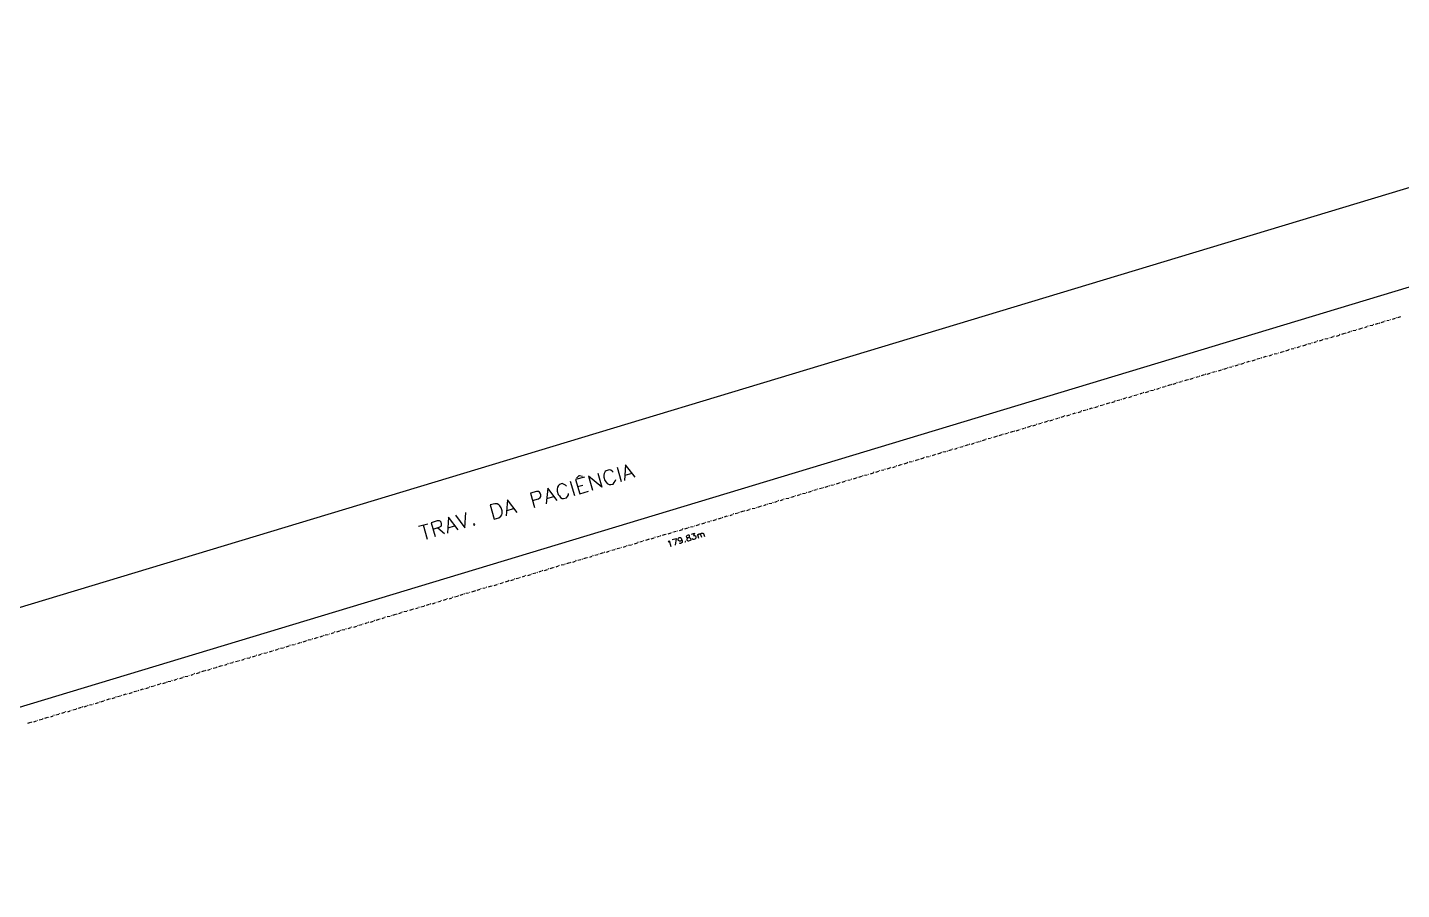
# Model space of a CAD drawing. Header units: millimetres. Extents: x -369 to -70, y -1414 to -1185.
# Drawn here: x -286.2 to -192.5, y -1252.4 to -1193.6 of the extents above; entities that cross this region are included whole.
import ezdxf

# ---------------------------------------------------------------- set-up
doc = ezdxf.new("R2010")
doc.units = ezdxf.units.MM
doc.header["$MEASUREMENT"] = 0
for name, color, linetype in [('12', 12, 'Continuous'), ('14', 14, 'Continuous'), ('50', 50, 'Continuous')]:
    doc.layers.add(name, color=color, linetype=linetype)

msp = doc.modelspace()

# ---------------------------------------------------------------- linework, layer by layer
at = {"layer": '12'}
for points in [[(-192.789, -1213.382), (-192.825, -1213.35)], [(-192.517, -1213.314), (-192.721, -1213.382)], [(-195.87, -1214.297), (-195.902, -1214.265)], [(-195.562, -1214.229), (-195.766, -1214.265)], [(-195.494, -1214.197), (-195.53, -1214.161)], [(-195.19, -1214.093), (-195.394, -1214.161)], [(-195.091, -1214.093), (-195.123, -1214.061)], [(-194.819, -1213.993), (-194.987, -1214.061)], [(-194.719, -1213.957), (-194.751, -1213.925)], [(-194.411, -1213.889), (-194.615, -1213.925)], [(-194.347, -1213.857), (-194.379, -1213.821)], [(-194.04, -1213.758), (-194.243, -1213.821)], [(-193.94, -1213.758), (-193.972, -1213.722)], [(-193.668, -1213.654), (-193.872, -1213.722)], [(-193.568, -1213.622), (-193.6, -1213.586)], [(-193.296, -1213.554), (-193.464, -1213.586)], [(-193.196, -1213.518), (-193.228, -1213.486)], [(-192.889, -1213.418), (-193.092, -1213.486)], [(-198.947, -1215.212), (-198.979, -1215.176)], [(-198.643, -1215.144), (-198.847, -1215.176)], [(-198.539, -1215.108), (-198.575, -1215.076)], [(-198.272, -1215.008), (-198.44, -1215.076)], [(-198.168, -1214.972), (-198.204, -1214.94)], [(-197.864, -1214.904), (-198.068, -1214.972)], [(-197.796, -1214.872), (-197.832, -1214.837)], [(-197.492, -1214.805), (-197.696, -1214.837)], [(-197.392, -1214.773), (-197.424, -1214.737)], [(-197.121, -1214.669), (-197.289, -1214.737)], [(-197.017, -1214.637), (-197.053, -1214.601)], [(-196.713, -1214.569), (-196.917, -1214.637)], [(-196.645, -1214.533), (-196.681, -1214.501)], [(-196.341, -1214.433), (-196.545, -1214.501)], [(-196.241, -1214.433), (-196.273, -1214.397)], [(-195.97, -1214.329), (-196.138, -1214.397)], [(-202.092, -1216.159), (-202.296, -1216.191)], [(-201.992, -1216.123), (-202.024, -1216.091)], [(-201.721, -1216.023), (-201.892, -1216.091)], [(-201.621, -1216.023), (-201.653, -1215.987)], [(-201.317, -1215.92), (-201.517, -1215.987)], [(-201.249, -1215.888), (-201.281, -1215.852)], [(-200.945, -1215.82), (-201.145, -1215.852)], [(-200.841, -1215.788), (-200.877, -1215.752)], [(-200.57, -1215.684), (-200.741, -1215.752)], [(-200.47, -1215.684), (-200.502, -1215.652)], [(-200.166, -1215.584), (-200.37, -1215.652)], [(-200.098, -1215.548), (-200.13, -1215.516)], [(-199.794, -1215.48), (-199.994, -1215.516)], [(-199.69, -1215.448), (-199.726, -1215.412)], [(-199.423, -1215.344), (-199.59, -1215.412)], [(-199.319, -1215.312), (-199.355, -1215.28)], [(-199.015, -1215.244), (-199.219, -1215.312)], [(-205.445, -1217.138), (-205.477, -1217.106)], [(-205.173, -1217.07), (-205.341, -1217.106)], [(-205.069, -1217.039), (-205.105, -1217.003)], [(-204.766, -1216.935), (-204.97, -1217.003)], [(-204.666, -1216.903), (-204.698, -1216.867)], [(-204.394, -1216.835), (-204.598, -1216.903)], [(-204.294, -1216.803), (-204.326, -1216.767)], [(-204.022, -1216.735), (-204.19, -1216.767)], [(-203.923, -1216.699), (-203.954, -1216.667)], [(-203.615, -1216.599), (-203.819, -1216.667)], [(-203.515, -1216.563), (-203.547, -1216.531)], [(-203.243, -1216.495), (-203.447, -1216.563)], [(-203.143, -1216.463), (-203.175, -1216.427)], [(-202.871, -1216.359), (-203.039, -1216.427)], [(-202.772, -1216.359), (-202.804, -1216.327)], [(-202.468, -1216.259), (-202.668, -1216.327)], [(-202.364, -1216.227), (-202.4, -1216.191)], [(-208.522, -1218.054), (-208.558, -1218.018)], [(-208.219, -1217.95), (-208.422, -1218.018)], [(-208.115, -1217.95), (-208.151, -1217.918)], [(-207.847, -1217.85), (-208.051, -1217.918)], [(-207.743, -1217.818), (-207.779, -1217.782)], [(-207.475, -1217.75), (-207.643, -1217.782)], [(-207.371, -1217.714), (-207.407, -1217.682)], [(-207.068, -1217.614), (-207.271, -1217.682)], [(-206.968, -1217.614), (-207, -1217.578)], [(-206.696, -1217.51), (-206.9, -1217.578)], [(-206.592, -1217.478), (-206.628, -1217.442)], [(-206.324, -1217.41), (-206.492, -1217.442)], [(-206.22, -1217.374), (-206.256, -1217.342)], [(-205.917, -1217.274), (-206.121, -1217.342)], [(-205.817, -1217.242), (-205.849, -1217.206)], [(-205.545, -1217.174), (-205.749, -1217.242)], [(-211.568, -1218.965), (-211.604, -1218.933)], [(-211.296, -1218.865), (-211.468, -1218.933)], [(-211.196, -1218.833), (-211.228, -1218.797)], [(-210.892, -1218.765), (-211.096, -1218.833)], [(-210.824, -1218.729), (-210.856, -1218.697)], [(-210.521, -1218.661), (-210.72, -1218.697)], [(-210.417, -1218.629), (-210.453, -1218.593)], [(-210.149, -1218.525), (-210.317, -1218.593)], [(-210.045, -1218.493), (-210.081, -1218.457)], [(-209.741, -1218.425), (-209.945, -1218.493)], [(-209.673, -1218.389), (-209.705, -1218.357)], [(-209.37, -1218.325), (-209.573, -1218.357)], [(-209.266, -1218.289), (-209.302, -1218.257)], [(-208.998, -1218.189), (-209.166, -1218.257)], [(-208.894, -1218.154), (-208.93, -1218.122)], [(-208.626, -1218.086), (-208.794, -1218.122)], [(-214.749, -1219.88), (-214.917, -1219.948)], [(-214.649, -1219.88), (-214.681, -1219.848)], [(-214.341, -1219.78), (-214.545, -1219.848)], [(-214.273, -1219.744), (-214.309, -1219.712)], [(-213.969, -1219.676), (-214.173, -1219.712)], [(-213.869, -1219.644), (-213.901, -1219.608)], [(-213.598, -1219.54), (-213.766, -1219.608)], [(-213.498, -1219.54), (-213.53, -1219.508)], [(-213.194, -1219.44), (-213.394, -1219.508)], [(-213.126, -1219.404), (-213.158, -1219.372)], [(-212.818, -1219.34), (-213.022, -1219.372)], [(-212.719, -1219.304), (-212.75, -1219.272)], [(-212.447, -1219.205), (-212.619, -1219.272)], [(-212.347, -1219.205), (-212.379, -1219.169)], [(-212.043, -1219.101), (-212.243, -1219.169)], [(-211.975, -1219.069), (-212.007, -1219.033)], [(-211.671, -1219.001), (-211.871, -1219.033)], [(-218.098, -1220.895), (-218.134, -1220.863)], [(-217.794, -1220.795), (-217.998, -1220.863)], [(-217.694, -1220.759), (-217.726, -1220.727)], [(-217.422, -1220.691), (-217.626, -1220.759)], [(-217.318, -1220.659), (-217.354, -1220.623)], [(-217.051, -1220.591), (-217.218, -1220.623)], [(-216.947, -1220.555), (-216.983, -1220.523)], [(-216.643, -1220.455), (-216.847, -1220.523)], [(-216.543, -1220.423), (-216.575, -1220.387)], [(-216.271, -1220.356), (-216.475, -1220.423)], [(-216.171, -1220.32), (-216.203, -1220.288)], [(-215.9, -1220.252), (-216.067, -1220.288)], [(-215.796, -1220.22), (-215.832, -1220.184)], [(-215.492, -1220.116), (-215.696, -1220.184)], [(-215.424, -1220.084), (-215.46, -1220.048)], [(-215.12, -1220.016), (-215.324, -1220.084)], [(-215.02, -1219.98), (-215.052, -1219.948)], [(-221.143, -1221.81), (-221.179, -1221.774)], [(-220.871, -1221.706), (-221.075, -1221.774)], [(-220.771, -1221.674), (-220.807, -1221.638)], [(-220.499, -1221.606), (-220.671, -1221.638)], [(-220.4, -1221.57), (-220.432, -1221.538)], [(-220.096, -1221.47), (-220.3, -1221.538)], [(-219.992, -1221.47), (-220.028, -1221.439)], [(-219.724, -1221.371), (-219.924, -1221.439)], [(-219.62, -1221.335), (-219.656, -1221.303)], [(-219.348, -1221.267), (-219.52, -1221.303)], [(-219.249, -1221.235), (-219.285, -1221.199)], [(-218.945, -1221.131), (-219.149, -1221.199)], [(-218.841, -1221.131), (-218.877, -1221.099)], [(-218.573, -1221.031), (-218.777, -1221.099)], [(-218.469, -1220.995), (-218.505, -1220.963)], [(-218.202, -1220.931), (-218.369, -1220.963)], [(-224.324, -1222.721), (-224.492, -1222.789)], [(-224.224, -1222.721), (-224.256, -1222.689)], [(-223.916, -1222.621), (-224.12, -1222.689)], [(-223.852, -1222.585), (-223.884, -1222.554)], [(-223.545, -1222.518), (-223.748, -1222.554)], [(-223.445, -1222.486), (-223.477, -1222.454)], [(-223.173, -1222.386), (-223.377, -1222.454)], [(-223.073, -1222.35), (-223.105, -1222.318)], [(-222.801, -1222.282), (-222.969, -1222.35)], [(-222.701, -1222.25), (-222.733, -1222.214)], [(-222.394, -1222.182), (-222.598, -1222.214)], [(-222.294, -1222.146), (-222.33, -1222.114)], [(-222.022, -1222.046), (-222.226, -1222.114)], [(-221.922, -1222.01), (-221.954, -1221.978)], [(-221.65, -1221.946), (-221.822, -1222.01)], [(-221.55, -1221.91), (-221.582, -1221.878)], [(-221.247, -1221.842), (-221.447, -1221.878)], [(-245.98, -1223.569), (-245.709, -1224.552)], [(-244.761, -1224.248), (-245.405, -1223.401), (-245.405, -1223.401), (-245.473, -1224.484)], [(-227.369, -1223.637), (-227.573, -1223.704)], [(-227.301, -1223.601), (-227.337, -1223.569)], [(-226.998, -1223.533), (-227.201, -1223.601)], [(-226.898, -1223.501), (-226.93, -1223.469)], [(-226.626, -1223.401), (-226.794, -1223.469)], [(-226.522, -1223.401), (-226.558, -1223.365)], [(-226.218, -1223.297), (-226.422, -1223.365)], [(-226.15, -1223.265), (-226.186, -1223.229)], [(-225.847, -1223.197), (-226.05, -1223.229)], [(-225.747, -1223.161), (-225.779, -1223.129)], [(-225.475, -1223.061), (-225.643, -1223.129)], [(-225.375, -1223.061), (-225.407, -1223.025)], [(-225.067, -1222.961), (-225.271, -1223.025)], [(-224.999, -1222.925), (-225.035, -1222.893)], [(-224.696, -1222.857), (-224.899, -1222.893)], [(-224.596, -1222.825), (-224.628, -1222.789)], [(-249.193, -1224.516), (-248.89, -1225.499)], [(-248.21, -1224.248), (-248.822, -1224.416), (-248.518, -1225.395), (-247.942, -1225.195)], [(-248.754, -1224.316), (-248.582, -1224.144), (-248.55, -1224.144), (-248.346, -1224.18)], [(-247.299, -1223.976), (-247.027, -1224.923), (-247.027, -1224.923), (-247.942, -1224.18), (-247.942, -1224.18), (-247.671, -1225.127)], [(-246.248, -1223.908), (-246.316, -1223.84), (-246.42, -1223.772), (-246.52, -1223.74), (-246.724, -1223.808), (-246.792, -1223.872), (-246.859, -1224.008), (-246.891, -1224.112), (-246.891, -1224.248), (-246.824, -1224.484), (-246.724, -1224.584), (-246.656, -1224.688), (-246.52, -1224.756), (-246.42, -1224.756), (-246.248, -1224.72), (-246.18, -1224.62), (-246.112, -1224.516), (-246.08, -1224.416)], [(-245.437, -1224.112), (-244.965, -1223.976)], [(-230.754, -1224.652), (-230.786, -1224.616)], [(-230.45, -1224.548), (-230.65, -1224.616)], [(-230.346, -1224.516), (-230.382, -1224.484)], [(-230.075, -1224.448), (-230.247, -1224.484)], [(-229.975, -1224.416), (-230.011, -1224.38)], [(-229.671, -1224.312), (-229.875, -1224.38)], [(-229.603, -1224.28), (-229.635, -1224.244)], [(-229.299, -1224.212), (-229.503, -1224.28)], [(-229.196, -1224.176), (-229.232, -1224.144)], [(-228.928, -1224.108), (-229.096, -1224.144)], [(-228.824, -1224.076), (-228.86, -1224.04)], [(-228.52, -1223.976), (-228.724, -1224.04)], [(-228.452, -1223.94), (-228.484, -1223.908)], [(-228.148, -1223.872), (-228.352, -1223.94)], [(-228.045, -1223.84), (-228.081, -1223.804)], [(-227.777, -1223.772), (-227.945, -1223.804)], [(-227.673, -1223.736), (-227.709, -1223.704)], [(-251.763, -1225.839), (-251.359, -1225.735), (-251.224, -1225.635), (-251.188, -1225.567), (-251.188, -1225.463), (-251.224, -1225.331), (-251.291, -1225.263), (-251.359, -1225.227), (-251.495, -1225.227), (-251.899, -1225.331), (-251.899, -1225.331), (-251.631, -1226.31)], [(-250.073, -1225.839), (-250.716, -1224.991), (-250.716, -1224.991), (-250.816, -1226.074)], [(-249.429, -1224.855), (-249.497, -1224.787), (-249.633, -1224.72), (-249.733, -1224.688), (-249.905, -1224.756), (-249.973, -1224.823), (-250.041, -1224.923), (-250.073, -1225.059), (-250.073, -1225.195), (-250.005, -1225.431), (-249.905, -1225.531), (-249.837, -1225.635), (-249.733, -1225.703), (-249.633, -1225.703), (-249.429, -1225.667), (-249.361, -1225.567), (-249.293, -1225.463), (-249.293, -1225.363)], [(-248.686, -1224.887), (-248.314, -1224.787)], [(-233.799, -1225.531), (-233.831, -1225.499)], [(-233.528, -1225.463), (-233.695, -1225.531)], [(-233.428, -1225.431), (-233.46, -1225.395)], [(-233.12, -1225.363), (-233.324, -1225.395)], [(-233.02, -1225.327), (-233.056, -1225.295)], [(-232.748, -1225.227), (-232.952, -1225.295)], [(-232.648, -1225.191), (-232.68, -1225.159)], [(-232.377, -1225.123), (-232.548, -1225.159)], [(-232.277, -1225.091), (-232.309, -1225.055)], [(-231.973, -1224.991), (-232.173, -1225.055)], [(-231.869, -1224.991), (-231.905, -1224.955)], [(-231.597, -1224.887), (-231.801, -1224.955)], [(-231.497, -1224.855), (-231.533, -1224.819)], [(-231.226, -1224.787), (-231.398, -1224.819)], [(-231.126, -1224.752), (-231.158, -1224.72)], [(-230.822, -1224.652), (-231.026, -1224.72)], [(-254.64, -1226.142), (-254.369, -1227.121), (-254.369, -1227.121), (-254.065, -1227.021), (-253.929, -1226.918), (-253.861, -1226.818), (-253.829, -1226.718), (-253.829, -1226.546), (-253.897, -1226.346), (-253.997, -1226.21), (-254.065, -1226.142), (-254.169, -1226.074), (-254.337, -1226.074), (-254.64, -1226.142)], [(-252.814, -1226.65), (-253.457, -1225.803), (-253.457, -1225.803), (-253.557, -1226.886)], [(-253.489, -1226.514), (-253.05, -1226.378)], [(-250.784, -1225.703), (-250.308, -1225.567)], [(-236.98, -1226.478), (-237.148, -1226.546)], [(-236.877, -1226.446), (-236.913, -1226.41)], [(-236.573, -1226.378), (-236.777, -1226.41)], [(-236.473, -1226.342), (-236.505, -1226.31)], [(-236.201, -1226.242), (-236.405, -1226.31)], [(-236.101, -1226.242), (-236.133, -1226.206)], [(-235.83, -1226.138), (-235.997, -1226.206)], [(-235.726, -1226.106), (-235.762, -1226.07)], [(-235.422, -1226.038), (-235.626, -1226.07)], [(-235.322, -1226.006), (-235.354, -1225.97)], [(-235.05, -1225.902), (-235.254, -1225.97)], [(-234.95, -1225.87), (-234.982, -1225.835)], [(-234.679, -1225.803), (-234.846, -1225.87)], [(-234.579, -1225.767), (-234.611, -1225.735)], [(-234.271, -1225.699), (-234.475, -1225.735)], [(-234.171, -1225.667), (-234.203, -1225.631)], [(-233.899, -1225.563), (-234.103, -1225.631)], [(-259.548, -1227.597), (-258.905, -1227.425)], [(-258.533, -1227.801), (-258.125, -1227.665), (-257.989, -1227.597), (-257.957, -1227.529), (-257.957, -1227.425), (-257.989, -1227.325), (-258.057, -1227.257), (-258.093, -1227.225), (-258.261, -1227.225), (-258.669, -1227.361), (-258.669, -1227.361), (-258.397, -1228.308)], [(-256.838, -1227.833), (-257.482, -1226.985), (-257.482, -1226.985), (-257.55, -1228.068)], [(-257.01, -1226.854), (-256.367, -1227.697), (-256.367, -1227.697), (-256.299, -1226.65)], [(-255.755, -1227.425), (-255.791, -1227.493), (-255.723, -1227.529), (-255.691, -1227.461), (-255.755, -1227.425)], [(-240.329, -1227.461), (-240.361, -1227.425)], [(-240.026, -1227.393), (-240.226, -1227.461)], [(-239.922, -1227.357), (-239.958, -1227.325)], [(-239.654, -1227.289), (-239.822, -1227.325)], [(-239.55, -1227.257), (-239.586, -1227.221)], [(-239.246, -1227.153), (-239.45, -1227.221)], [(-239.178, -1227.121), (-239.21, -1227.085)], [(-238.875, -1227.053), (-239.079, -1227.121)], [(-238.771, -1227.021), (-238.807, -1226.985)], [(-238.503, -1226.918), (-238.671, -1226.985)], [(-238.399, -1226.918), (-238.435, -1226.886)], [(-238.131, -1226.818), (-238.299, -1226.886)], [(-238.028, -1226.782), (-238.063, -1226.75)], [(-237.724, -1226.714), (-237.928, -1226.75)], [(-237.624, -1226.682), (-237.656, -1226.646)], [(-237.352, -1226.578), (-237.556, -1226.646)], [(-237.248, -1226.578), (-237.284, -1226.546)], [(-259.208, -1227.493), (-258.937, -1228.476)], [(-258.229, -1227.697), (-257.754, -1228.104)], [(-257.518, -1227.697), (-257.078, -1227.561)], [(-243.375, -1228.372), (-243.407, -1228.34)], [(-243.103, -1228.304), (-243.271, -1228.34)], [(-243.003, -1228.272), (-243.035, -1228.236)], [(-242.699, -1228.168), (-242.899, -1228.236)], [(-242.631, -1228.168), (-242.663, -1228.136)], [(-242.324, -1228.068), (-242.527, -1228.136)], [(-242.224, -1228.037), (-242.256, -1228.001)], [(-241.952, -1227.969), (-242.124, -1228.001)], [(-241.852, -1227.933), (-241.884, -1227.901)], [(-241.548, -1227.833), (-241.748, -1227.901)], [(-241.48, -1227.797), (-241.512, -1227.765)], [(-241.177, -1227.729), (-241.376, -1227.797)], [(-241.073, -1227.697), (-241.109, -1227.661)], [(-240.801, -1227.629), (-240.973, -1227.661)], [(-240.701, -1227.597), (-240.733, -1227.561)], [(-240.397, -1227.493), (-240.601, -1227.561)], [(-246.452, -1229.287), (-246.488, -1229.251)], [(-246.148, -1229.219), (-246.352, -1229.251)], [(-246.048, -1229.183), (-246.08, -1229.152)], [(-245.776, -1229.084), (-245.98, -1229.152)], [(-245.677, -1229.052), (-245.709, -1229.016)], [(-245.405, -1228.984), (-245.573, -1229.052)], [(-245.301, -1228.948), (-245.337, -1228.916)], [(-244.997, -1228.88), (-245.201, -1228.916)], [(-244.929, -1228.848), (-244.965, -1228.812)], [(-244.626, -1228.744), (-244.829, -1228.812)], [(-244.526, -1228.712), (-244.558, -1228.676)], [(-244.254, -1228.644), (-244.422, -1228.676)], [(-244.154, -1228.612), (-244.186, -1228.576)], [(-243.846, -1228.508), (-244.05, -1228.576)], [(-243.778, -1228.508), (-243.814, -1228.476)], [(-243.475, -1228.408), (-243.678, -1228.476)], [(-249.601, -1230.235), (-249.805, -1230.266)], [(-249.497, -1230.199), (-249.533, -1230.167)], [(-249.229, -1230.099), (-249.429, -1230.167)], [(-249.125, -1230.099), (-249.161, -1230.067)], [(-248.854, -1229.999), (-249.026, -1230.067)], [(-248.754, -1229.963), (-248.79, -1229.931)], [(-248.45, -1229.895), (-248.654, -1229.931)], [(-248.346, -1229.863), (-248.382, -1229.827)], [(-248.078, -1229.759), (-248.282, -1229.827)], [(-247.974, -1229.759), (-248.01, -1229.727)], [(-247.707, -1229.659), (-247.875, -1229.727)], [(-247.603, -1229.627), (-247.639, -1229.591)], [(-247.299, -1229.559), (-247.503, -1229.591)], [(-247.199, -1229.523), (-247.231, -1229.491)], [(-246.927, -1229.423), (-247.131, -1229.491)], [(-246.824, -1229.387), (-246.859, -1229.355)], [(-246.556, -1229.319), (-246.724, -1229.387)], [(-252.95, -1231.214), (-252.982, -1231.182)], [(-252.678, -1231.15), (-252.882, -1231.182)], [(-252.578, -1231.114), (-252.61, -1231.082)], [(-252.307, -1231.014), (-252.474, -1231.082)], [(-252.207, -1230.978), (-252.239, -1230.946)], [(-251.899, -1230.91), (-252.103, -1230.978)], [(-251.799, -1230.878), (-251.835, -1230.842)], [(-251.527, -1230.81), (-251.731, -1230.842)], [(-251.427, -1230.774), (-251.459, -1230.742)], [(-251.156, -1230.674), (-251.327, -1230.742)], [(-251.056, -1230.642), (-251.088, -1230.606)], [(-250.752, -1230.574), (-250.952, -1230.642)], [(-250.648, -1230.538), (-250.684, -1230.506)], [(-250.376, -1230.438), (-250.58, -1230.506)], [(-250.276, -1230.438), (-250.312, -1230.402)], [(-250.005, -1230.334), (-250.176, -1230.402)], [(-249.905, -1230.302), (-249.937, -1230.266)], [(-256.027, -1232.129), (-256.063, -1232.097)], [(-255.723, -1232.029), (-255.927, -1232.097)], [(-255.655, -1232.029), (-255.691, -1231.993)], [(-255.352, -1231.925), (-255.556, -1231.993)], [(-255.252, -1231.893), (-255.284, -1231.857)], [(-254.98, -1231.825), (-255.148, -1231.857)], [(-254.88, -1231.789), (-254.912, -1231.757)], [(-254.572, -1231.689), (-254.776, -1231.757)], [(-254.505, -1231.689), (-254.54, -1231.657)], [(-254.201, -1231.589), (-254.405, -1231.657)], [(-254.101, -1231.553), (-254.133, -1231.521)], [(-253.829, -1231.485), (-253.997, -1231.521)], [(-253.729, -1231.453), (-253.761, -1231.417)], [(-253.422, -1231.35), (-253.625, -1231.417)], [(-253.358, -1231.318), (-253.39, -1231.282)], [(-253.05, -1231.25), (-253.254, -1231.318)], [(-259.108, -1233.044), (-259.14, -1233.008)], [(-258.805, -1232.94), (-259.004, -1233.008)], [(-258.701, -1232.908), (-258.737, -1232.872)], [(-258.433, -1232.84), (-258.601, -1232.908)], [(-258.329, -1232.804), (-258.365, -1232.772)], [(-258.025, -1232.736), (-258.229, -1232.772)], [(-257.957, -1232.704), (-257.989, -1232.672)], [(-257.654, -1232.604), (-257.857, -1232.672)], [(-257.55, -1232.568), (-257.586, -1232.536)], [(-257.282, -1232.5), (-257.45, -1232.568)], [(-257.178, -1232.468), (-257.214, -1232.433)], [(-256.874, -1232.401), (-257.078, -1232.433)], [(-256.806, -1232.365), (-256.842, -1232.333)], [(-256.503, -1232.265), (-256.707, -1232.333)], [(-256.403, -1232.229), (-256.435, -1232.197)], [(-256.131, -1232.165), (-256.299, -1232.197)], [(-262.253, -1233.955), (-262.457, -1234.023)], [(-262.154, -1233.955), (-262.186, -1233.923)], [(-261.882, -1233.855), (-262.05, -1233.923)], [(-261.782, -1233.819), (-261.814, -1233.787)], [(-261.478, -1233.751), (-261.678, -1233.787)], [(-261.374, -1233.719), (-261.41, -1233.687)], [(-261.103, -1233.619), (-261.306, -1233.687)], [(-261.003, -1233.619), (-261.035, -1233.583)], [(-260.731, -1233.516), (-260.903, -1233.583)], [(-260.631, -1233.484), (-260.663, -1233.448)], [(-260.327, -1233.416), (-260.527, -1233.448)], [(-260.259, -1233.38), (-260.291, -1233.348)], [(-259.956, -1233.28), (-260.155, -1233.348)], [(-259.852, -1233.28), (-259.888, -1233.244)], [(-259.58, -1233.18), (-259.752, -1233.244)], [(-259.48, -1233.144), (-259.512, -1233.112)], [(-259.176, -1233.076), (-259.38, -1233.112)], [(-265.335, -1234.87), (-265.503, -1234.938)], [(-265.231, -1234.834), (-265.267, -1234.802)], [(-264.927, -1234.766), (-265.131, -1234.834)], [(-264.827, -1234.734), (-264.859, -1234.702)], [(-264.555, -1234.666), (-264.759, -1234.702)], [(-264.455, -1234.635), (-264.487, -1234.599)], [(-264.184, -1234.531), (-264.352, -1234.599)], [(-264.08, -1234.499), (-264.116, -1234.463)], [(-263.776, -1234.431), (-263.98, -1234.499)], [(-263.676, -1234.395), (-263.708, -1234.363)], [(-263.404, -1234.327), (-263.608, -1234.363)], [(-263.305, -1234.295), (-263.337, -1234.259)], [(-263.033, -1234.195), (-263.201, -1234.259)], [(-262.933, -1234.159), (-262.965, -1234.127)], [(-262.625, -1234.091), (-262.829, -1234.159)], [(-262.525, -1234.059), (-262.557, -1234.023)], [(-268.684, -1235.885), (-268.716, -1235.849)], [(-268.38, -1235.785), (-268.58, -1235.849)], [(-268.276, -1235.75), (-268.312, -1235.718)], [(-268.008, -1235.682), (-268.176, -1235.718)], [(-267.904, -1235.65), (-267.94, -1235.614)], [(-267.633, -1235.546), (-267.804, -1235.614)], [(-267.533, -1235.546), (-267.565, -1235.514)], [(-267.229, -1235.446), (-267.433, -1235.514)], [(-267.125, -1235.41), (-267.161, -1235.378)], [(-266.857, -1235.342), (-267.057, -1235.378)], [(-266.753, -1235.31), (-266.789, -1235.278)], [(-266.486, -1235.21), (-266.653, -1235.278)], [(-266.382, -1235.21), (-266.418, -1235.174)], [(-266.078, -1235.106), (-266.282, -1235.174)], [(-265.978, -1235.074), (-266.01, -1235.038)], [(-265.706, -1235.006), (-265.91, -1235.038)], [(-265.602, -1234.97), (-265.638, -1234.938)], [(-271.829, -1236.801), (-272.033, -1236.864)], [(-271.729, -1236.801), (-271.761, -1236.765)], [(-271.457, -1236.697), (-271.625, -1236.765)], [(-271.357, -1236.665), (-271.389, -1236.629)], [(-271.053, -1236.597), (-271.253, -1236.629)], [(-270.986, -1236.561), (-271.018, -1236.529)], [(-270.678, -1236.461), (-270.882, -1236.529)], [(-270.578, -1236.425), (-270.61, -1236.393)], [(-270.306, -1236.357), (-270.478, -1236.425)], [(-270.206, -1236.325), (-270.238, -1236.293)], [(-269.903, -1236.257), (-270.102, -1236.293)], [(-269.835, -1236.225), (-269.867, -1236.189)], [(-269.531, -1236.121), (-269.731, -1236.189)], [(-269.427, -1236.089), (-269.463, -1236.053)], [(-269.155, -1236.021), (-269.327, -1236.089)], [(-269.055, -1235.985), (-269.087, -1235.953)], [(-268.752, -1235.917), (-268.955, -1235.953)], [(-274.91, -1237.712), (-275.078, -1237.78)], [(-274.806, -1237.68), (-274.842, -1237.644)], [(-274.502, -1237.612), (-274.706, -1237.68)], [(-274.434, -1237.576), (-274.47, -1237.544)], [(-274.131, -1237.476), (-274.335, -1237.544)], [(-274.031, -1237.476), (-274.063, -1237.44)], [(-273.759, -1237.372), (-273.927, -1237.44)], [(-273.655, -1237.34), (-273.691, -1237.308)], [(-273.351, -1237.272), (-273.555, -1237.308)], [(-273.283, -1237.24), (-273.319, -1237.204)], [(-272.98, -1237.136), (-273.184, -1237.204)], [(-272.88, -1237.136), (-272.912, -1237.104)], [(-272.608, -1237.036), (-272.776, -1237.104)], [(-272.508, -1237), (-272.54, -1236.968)], [(-272.2, -1236.932), (-272.404, -1236.968)], [(-272.133, -1236.9), (-272.168, -1236.864)], [(-277.955, -1238.627), (-278.159, -1238.695)], [(-277.851, -1238.591), (-277.887, -1238.559)], [(-277.584, -1238.523), (-277.783, -1238.559)], [(-277.48, -1238.491), (-277.516, -1238.455)], [(-277.208, -1238.387), (-277.38, -1238.455)], [(-277.108, -1238.355), (-277.144, -1238.323)], [(-276.804, -1238.287), (-277.008, -1238.355)], [(-276.7, -1238.255), (-276.736, -1238.219)], [(-276.433, -1238.187), (-276.636, -1238.219)], [(-276.329, -1238.151), (-276.365, -1238.119)], [(-276.061, -1238.051), (-276.229, -1238.119)], [(-275.957, -1238.015), (-275.993, -1237.983)], [(-275.653, -1237.948), (-275.857, -1238.015)], [(-275.553, -1237.916), (-275.585, -1237.88)], [(-275.282, -1237.848), (-275.485, -1237.88)], [(-275.178, -1237.816), (-275.214, -1237.78)], [(-281.304, -1239.606), (-281.336, -1239.574)], [(-281.032, -1239.538), (-281.236, -1239.606)], [(-280.933, -1239.506), (-280.964, -1239.47)], [(-280.661, -1239.402), (-280.829, -1239.47)], [(-280.561, -1239.402), (-280.593, -1239.37)], [(-280.253, -1239.302), (-280.457, -1239.37)], [(-280.153, -1239.27), (-280.189, -1239.234)], [(-279.881, -1239.202), (-280.085, -1239.234)], [(-279.782, -1239.166), (-279.814, -1239.134)], [(-279.51, -1239.066), (-279.682, -1239.134)], [(-279.41, -1239.066), (-279.442, -1239.031)], [(-279.106, -1238.963), (-279.306, -1239.031)], [(-279.002, -1238.931), (-279.038, -1238.895)], [(-278.731, -1238.863), (-278.934, -1238.895)], [(-278.631, -1238.831), (-278.667, -1238.795)], [(-278.359, -1238.727), (-278.531, -1238.795)], [(-278.259, -1238.727), (-278.291, -1238.695)], [(-284.485, -1240.553), (-284.653, -1240.621)], [(-284.381, -1240.521), (-284.417, -1240.485)], [(-284.078, -1240.453), (-284.281, -1240.485)], [(-284.01, -1240.417), (-284.046, -1240.385)], [(-283.706, -1240.317), (-283.91, -1240.385)], [(-283.606, -1240.285), (-283.638, -1240.249)], [(-283.334, -1240.217), (-283.502, -1240.285)], [(-283.234, -1240.181), (-283.266, -1240.15)], [(-282.927, -1240.114), (-283.131, -1240.15)], [(-282.859, -1240.082), (-282.895, -1240.046)], [(-282.555, -1239.978), (-282.759, -1240.046)], [(-282.455, -1239.946), (-282.487, -1239.91)], [(-282.183, -1239.878), (-282.387, -1239.946)], [(-282.083, -1239.846), (-282.115, -1239.81)], [(-281.812, -1239.778), (-281.98, -1239.81)], [(-281.712, -1239.742), (-281.744, -1239.71)], [(-281.404, -1239.642), (-281.608, -1239.71)], [(-286.008, -1240.993), (-286.212, -1241.061)], [(-285.904, -1240.993), (-285.94, -1240.961)], [(-285.636, -1240.893), (-285.804, -1240.961)], [(-285.532, -1240.861), (-285.568, -1240.825)], [(-285.229, -1240.793), (-285.432, -1240.825)], [(-285.161, -1240.757), (-285.197, -1240.725)], [(-284.857, -1240.657), (-285.061, -1240.725)], [(-284.757, -1240.657), (-284.789, -1240.621)]]:
    msp.add_lwpolyline(points, dxfattribs=at)
at = {"layer": '14'}
for points in [[(-155.77, -1193.556), (-327.698, -1245.529)], [(-327.934, -1252.394), (-153.912, -1199.778), (-153.912, -1199.778), (-145.959, -1231.825)]]:
    msp.add_lwpolyline(points, dxfattribs=at)
at = {"layer": '50'}
for points in [[(-241.209, -1228.236), (-241.245, -1228.272), (-241.277, -1228.304), (-241.245, -1228.34), (-241.209, -1228.372), (-241.177, -1228.372), (-241.109, -1228.372), (-241.041, -1228.372), (-241.005, -1228.404), (-240.973, -1228.44), (-240.937, -1228.472), (-240.973, -1228.54), (-241.005, -1228.576), (-241.109, -1228.608), (-241.141, -1228.608), (-241.177, -1228.576), (-241.209, -1228.576), (-241.209, -1228.508), (-241.209, -1228.472), (-241.177, -1228.404), (-241.141, -1228.372), (-241.073, -1228.34), (-241.041, -1228.304), (-241.041, -1228.272), (-241.041, -1228.236), (-241.073, -1228.204), (-241.141, -1228.204), (-241.209, -1228.236)], [(-240.905, -1228.136), (-240.701, -1228.068), (-240.769, -1228.236), (-240.701, -1228.236), (-240.669, -1228.236), (-240.633, -1228.272), (-240.601, -1228.304), (-240.601, -1228.34), (-240.601, -1228.404), (-240.633, -1228.44), (-240.669, -1228.472), (-240.737, -1228.508), (-240.805, -1228.508), (-240.805, -1228.472), (-240.837, -1228.44)], [(-240.497, -1228.236), (-240.465, -1228.168), (-240.429, -1228.136), (-240.365, -1228.1), (-240.329, -1228.136), (-240.297, -1228.168), (-240.23, -1228.34)], [(-240.497, -1228.168), (-240.429, -1228.404)], [(-240.297, -1228.168), (-240.261, -1228.1), (-240.23, -1228.068), (-240.162, -1228.068), (-240.126, -1228.068), (-240.094, -1228.1), (-240.026, -1228.304)], [(-242.495, -1228.676), (-242.459, -1228.644), (-242.428, -1228.576), (-242.328, -1228.98)], [(-242.224, -1228.508), (-241.952, -1228.44), (-241.952, -1228.44), (-242.02, -1228.88)], [(-241.58, -1228.472), (-241.58, -1228.54), (-241.58, -1228.576), (-241.648, -1228.608), (-241.716, -1228.608), (-241.784, -1228.576), (-241.82, -1228.54), (-241.82, -1228.508), (-241.82, -1228.472), (-241.784, -1228.404), (-241.752, -1228.372), (-241.716, -1228.372), (-241.648, -1228.372), (-241.616, -1228.404), (-241.58, -1228.472), (-241.548, -1228.576), (-241.548, -1228.644), (-241.548, -1228.712), (-241.616, -1228.744), (-241.648, -1228.78), (-241.684, -1228.78), (-241.716, -1228.744)], [(-241.344, -1228.644), (-241.344, -1228.676), (-241.313, -1228.644), (-241.344, -1228.644)]]:
    msp.add_lwpolyline(points, dxfattribs=at)

doc.saveas('drawing.dxf')
